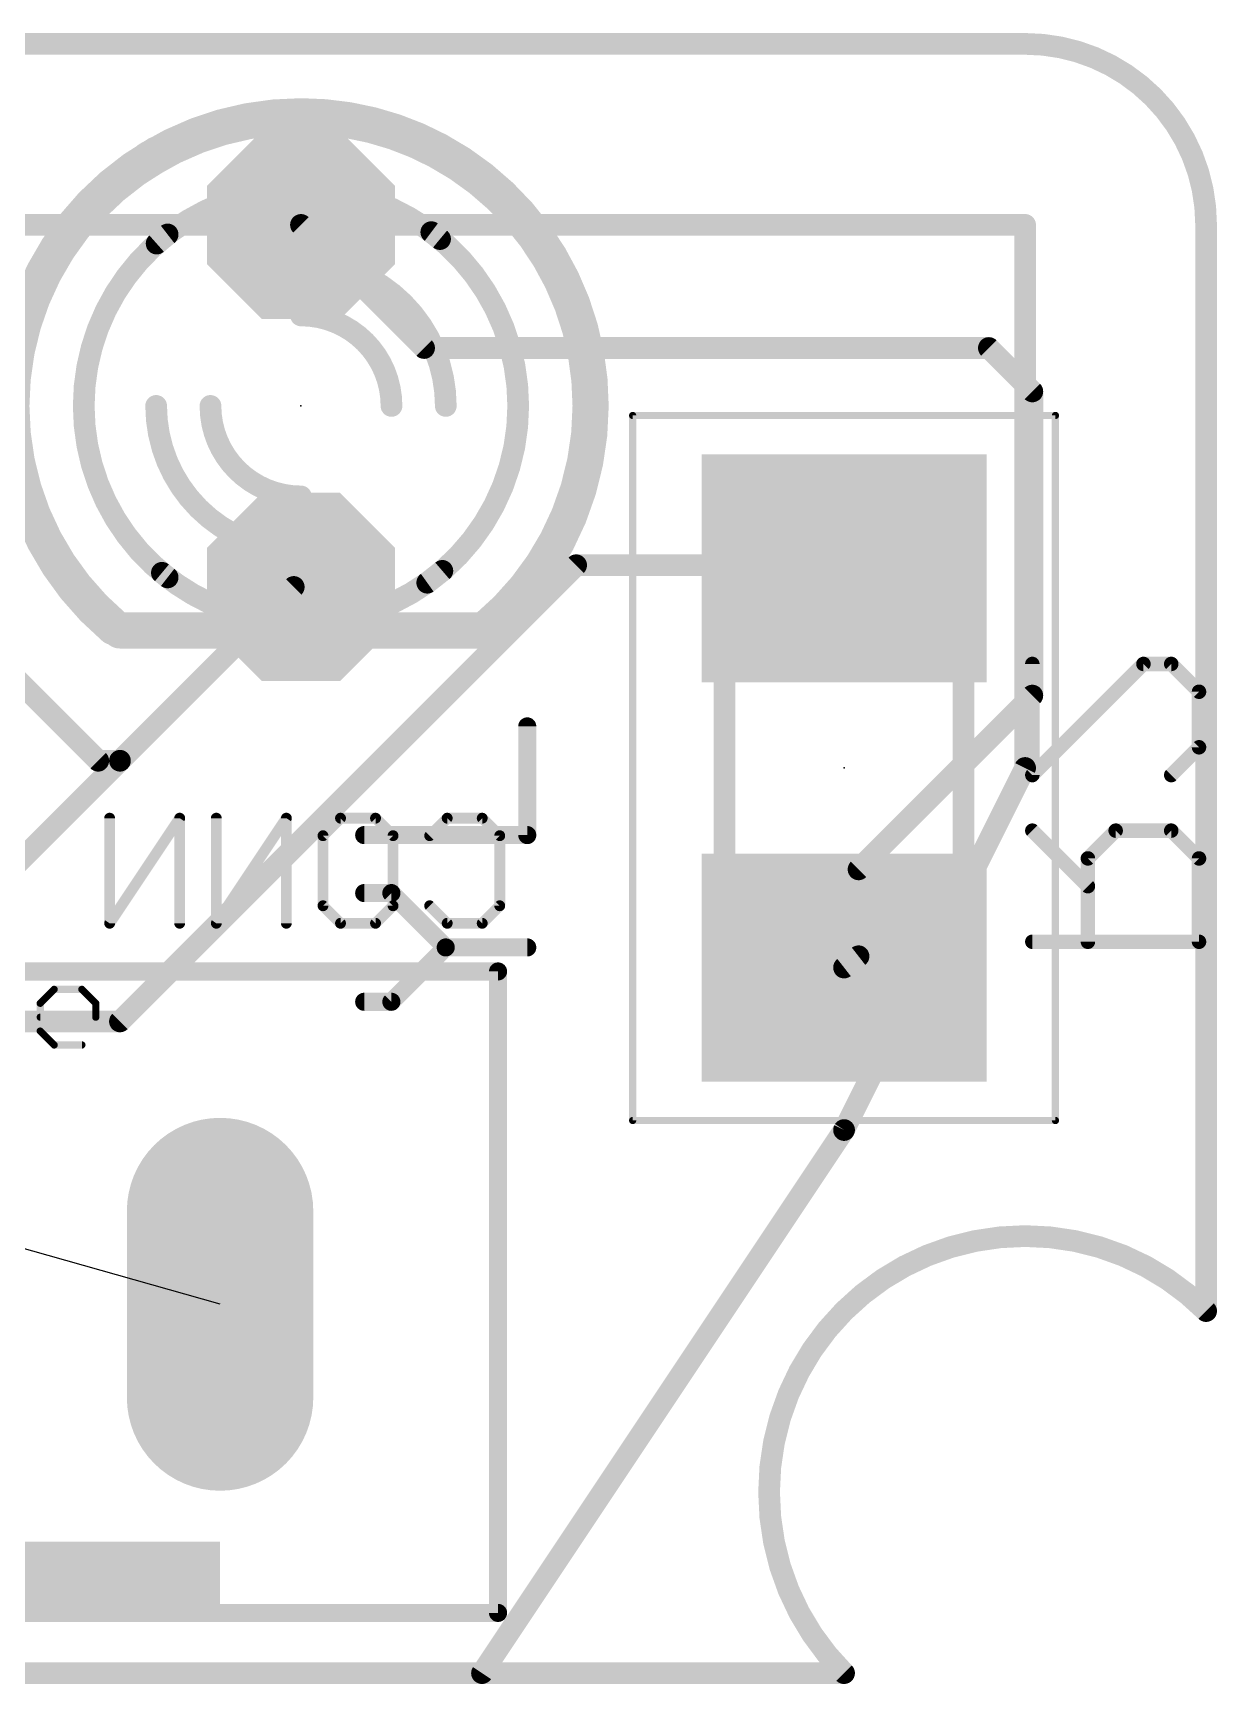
# Model space of a CAD drawing. Extents: x 12.6 to 30.6, y 19 to 30.6.
# Drawn here: x 22.25 to 30.56, y 18.97 to 30.56 of the extents above; entities that cross this region are included whole.
import ezdxf

# ---------------------------------------------------------------- set-up
doc = ezdxf.new("R2010")
doc.units = 0
for name, color, linetype in [('1', 22, 'CONTINUOUS'), ('16', 175, 'CONTINUOUS'), ('17', 82, 'CONTINUOUS'), ('19', 53, 'CONTINUOUS'), ('20', 7, 'CONTINUOUS'), ('21', 253, 'CONTINUOUS'), ('22', 253, 'CONTINUOUS'), ('23', 7, 'CONTINUOUS'), ('24', 7, 'CONTINUOUS'), ('25', 253, 'CONTINUOUS'), ('26', 253, 'CONTINUOUS'), ('40', 175, 'CONTINUOUS'), ('51', 253, 'CONTINUOUS'), ('52', 253, 'CONTINUOUS')]:
    doc.layers.add(name, color=color, linetype=linetype)

# ---------------------------------------------------------------- blocks, each defined once
blk = doc.blocks.new('RECT')
blk.add_solid([(-0.5, -0.5), (0.5, -0.5), (-0.5, 0.5), (0.5, 0.5)])
blk = doc.blocks.new('LONGP100')
at = {"const_width": 1}
blk.add_lwpolyline([(-0.5, 0), (0.5, 0)], dxfattribs=at)
at = {"const_width": 0.5}
for points in [[(-0.5, 0.25, 1), (-0.5, -0.25)], [(0.5, -0.25, 1), (0.5, 0.25)]]:
    blk.add_lwpolyline(points, format="xyb", dxfattribs=at)
blk = doc.blocks.new('OCTAGONP')
at = {"const_width": 0.5}
blk.add_lwpolyline([(-0.25, -0.1036), (-0.25, 0.1036), (-0.1036, 0.25), (0.1036, 0.25), (0.25, 0.1036), (0.25, -0.1036), (0.1036, -0.25), (-0.1036, -0.25), (-0.25, -0.1036), (-0.25, 0.1036)], dxfattribs=at)

msp = doc.modelspace()

# ---------------------------------------------------------------- linework, layer by layer
at = {"layer": '1', "const_width": 0.1524}
for points in [[(22.7076, 25.4508), (19.05, 29.1084)], [(24.0792, 26.67), (22.86, 25.4508)], [(24.0792, 26.67), (24.13, 26.67)], [(22.86, 25.4508), (21.6408, 24.2316)], [(22.86, 25.4508), (22.7076, 25.4508)]]:
    msp.add_lwpolyline(points, dxfattribs=at)
at = {"layer": '1', "const_width": 0.0762}
for points in [[(24.0792, 26.7081, 1), (24.0792, 26.6319)], [(24.1061, 26.6431, 1), (24.0523, 26.6969)], [(24.13, 26.6319, 1), (24.13, 26.7081)], [(22.7076, 25.4889, 1), (22.7076, 25.4127)], [(22.6807, 25.4239, 1), (22.7345, 25.4777)], [(22.8331, 25.4777, 1), (22.8869, 25.4239)], [(22.8869, 25.4239, 1), (22.8331, 25.4777)], [(22.86, 25.4127, 1), (22.86, 25.4889)]]:
    msp.add_lwpolyline(points, format="xyb", dxfattribs=at)
at = {"layer": '16', "const_width": 0.1524}
for points in [[(29.21, 29.21), (13.97, 29.21)], [(24.13, 29.21), (24.9936, 28.3464)], [(29.21, 25.4), (29.21, 29.21)], [(24.9936, 28.3464), (28.956, 28.3464)], [(28.956, 28.3464), (29.2608, 28.0416)], [(29.2608, 28.0416), (29.2608, 25.908)], [(22.86, 23.622), (26.0604, 26.8224)], [(26.0604, 26.8224), (27.8892, 26.8224)], [(27.8892, 26.8224), (27.94, 26.8)], [(29.2608, 25.908), (28.0416, 24.6888)], [(27.94, 22.86), (29.21, 25.4)], [(28.0416, 24.6888), (28.0416, 24.0792)], [(28.0416, 24.0792), (27.94, 24)], [(21.1836, 23.622), (22.86, 23.622)], [(25.4, 19.05), (27.94, 22.86)], [(17.78, 19.05), (25.4, 19.05)]]:
    msp.add_lwpolyline(points, dxfattribs=at)
at = {"layer": '16', "const_width": 0.0762}
for points in [[(24.1569, 29.2369, 1), (24.1031, 29.1831)], [(29.2481, 29.21, 1), (29.1719, 29.21)], [(29.21, 29.1719, 1), (29.21, 29.2481)], [(24.9936, 28.3845, 1), (24.9936, 28.3083)], [(24.9667, 28.3195, 1), (25.0205, 28.3733)], [(28.9829, 28.3733, 1), (28.9291, 28.3195)], [(28.956, 28.3083, 1), (28.956, 28.3845)], [(29.2989, 28.0416, 1), (29.2227, 28.0416)], [(29.2339, 28.0147, 1), (29.2877, 28.0685)], [(26.0604, 26.8605, 1), (26.0604, 26.7843)], [(26.0873, 26.7955, 1), (26.0335, 26.8493)], [(27.9046, 26.8573, 1), (27.8738, 26.7875)], [(27.8892, 26.7843, 1), (27.8892, 26.8605)], [(27.9246, 26.7651, 1), (27.9554, 26.8349)], [(29.2227, 25.908, 1), (29.2989, 25.908)], [(29.2877, 25.8811, 1), (29.2339, 25.9349)], [(29.1719, 25.4, 1), (29.2481, 25.4)], [(29.2441, 25.383, 1), (29.1759, 25.417)], [(28.0797, 24.6888, 1), (28.0035, 24.6888)], [(28.0147, 24.7157, 1), (28.0685, 24.6619)], [(28.0035, 24.0792, 1), (28.0797, 24.0792)], [(28.065, 24.0492, 1), (28.0182, 24.1092)], [(27.9166, 24.03, 1), (27.9634, 23.97)], [(22.8331, 23.6489, 1), (22.8869, 23.5951)], [(22.86, 23.5839, 1), (22.86, 23.6601)], [(27.9717, 22.8389, 1), (27.9083, 22.8811)], [(27.9059, 22.877, 1), (27.9741, 22.843)], [(25.4, 19.0119, 1), (25.4, 19.0881)], [(25.3683, 19.0711, 1), (25.4317, 19.0289)]]:
    msp.add_lwpolyline(points, format="xyb", dxfattribs=at)
at = {"layer": '19'}
msp.add_line((23.5625, 21.6375), (15.24, 24), dxfattribs=at)
at = {"layer": '20', "const_width": 0.1524}
for points in [[(29.21, 30.48), (13.97, 30.48)], [(30.48, 29.21), (30.48, 21.59)], [(15.24, 19.05), (27.94, 19.05)]]:
    msp.add_lwpolyline(points, dxfattribs=at)
at = {"layer": '20'}
for points, const_width in [([(30.48, 29.21, 0.4142), (29.21, 30.48)], 0.1524), ([(29.21, 30.5181, 1), (29.21, 30.4419)], 0.0762), ([(29.21, 30.4419, 1), (29.21, 30.5181)], 0.0762), ([(30.5181, 29.21, 1), (30.4419, 29.21)], 0.0762), ([(30.4419, 29.21, 1), (30.5181, 29.21)], 0.0762), ([(30.48, 21.59, 1), (27.94, 19.05)], 0.1524), ([(30.4419, 21.59, 1), (30.5181, 21.59)], 0.0762), ([(30.4531, 21.5631, 1), (30.5069, 21.6169)], 0.0762), ([(27.9131, 19.0231, 1), (27.9669, 19.0769)], 0.0762), ([(27.94, 19.0119, 1), (27.94, 19.0881)], 0.0762)]:
    msp.add_lwpolyline(points, format="xyb", dxfattribs=dict(at, const_width=const_width))
at = {"layer": '21'}
for points, const_width in [([(23.1218, 29.7043, 0.2691), (22.098, 27.94)], 0.254), ([(23.1533, 29.6492, 1), (23.0903, 29.7594)], 0.127), ([(26.162, 27.94, 0.277), (25.0862, 29.7329)], 0.254), ([(25.1161, 29.7889, 1), (25.0563, 29.6769)], 0.127), ([(23.1944, 29.143, 0.2315), (22.606, 27.94)], 0.1524), ([(23.2178, 29.1129, 1), (23.171, 29.1731)], 0.0762), ([(25.654, 27.94, 0.2361), (25.0444, 29.1592)], 0.1524), ([(25.0673, 29.1897, 1), (25.0215, 29.1287)], 0.0762), ([(22.098, 27.94, 0.2206), (22.8174, 26.3888)], 0.254), ([(25.4309, 26.379, 0.2226), (26.162, 27.94)], 0.254), ([(26.2255, 27.94, 1), (26.0985, 27.94)], 0.127), ([(22.606, 27.94, 0.2315), (23.1944, 26.737)], 0.1524), ([(22.6441, 27.94, 1), (22.5679, 27.94)], 0.0762), ([(22.5679, 27.94, 1), (22.6441, 27.94)], 0.0762), ([(25.0158, 26.6999, 0.2422), (25.654, 27.94)], 0.1524), ([(25.6921, 27.94, 1), (25.6159, 27.94)], 0.0762), ([(25.6159, 27.94, 1), (25.6921, 27.94)], 0.0762), ([(26.0985, 27.94, 1), (26.2255, 27.94)], 0.127), ([(23.171, 26.7069, 1), (23.2178, 26.7671)], 0.0762), ([(24.9937, 26.7309, 1), (25.0379, 26.6689)], 0.0762), ([(22.7764, 26.3403, 1), (22.8584, 26.4373)], 0.127), ([(25.3902, 26.4278, 1), (25.4716, 26.3302)], 0.127)]:
    msp.add_lwpolyline(points, format="xyb", dxfattribs=dict(at, const_width=const_width))
at = {"layer": '22', "const_width": 0.127}
for points in [[(25.5125, 23.9725), (17.6625, 23.9725)], [(25.5125, 19.4725), (25.5125, 23.9725)], [(17.6625, 19.4725), (25.5125, 19.4725)]]:
    msp.add_lwpolyline(points, dxfattribs=at)
at = {"layer": '22', "const_width": 0.0635}
for points in [[(25.5443, 23.9725, 1), (25.4808, 23.9725)], [(25.5125, 23.9408, 1), (25.5125, 24.0042)], [(25.4808, 19.4725, 1), (25.5443, 19.4725)], [(25.5125, 19.4408, 1), (25.5125, 19.5042)]]:
    msp.add_lwpolyline(points, format="xyb", dxfattribs=at)
at = {"layer": '23'}
msp.add_point((24.13, 27.94), dxfattribs=at)
at = {"layer": '24'}
msp.add_point((27.94, 25.4), dxfattribs=at)
at = {"layer": '25'}
for points, const_width in [([(25.7175, 24.9291), (25.7175, 25.6918)], 0.127), ([(24.5735, 24.9291), (25.7175, 24.9291)], 0.127), ([(24.7642, 24.5224), (24.5735, 24.5224)], 0.127), ([(25.1455, 24.141), (24.7642, 24.5224)], 0.127), ([(24.7642, 23.7597), (25.1455, 24.141)], 0.127), ([(25.1455, 24.141), (25.7175, 24.141)], 0.127), ([(22.3007, 23.7492), (22.3981, 23.8467)], 0.0508), ([(22.3981, 23.8467), (22.593, 23.8467)], 0.0508), ([(22.593, 23.8467), (22.6905, 23.7492)], 0.0508), ([(22.3007, 23.5543), (22.3007, 23.7492)], 0.0508), ([(22.6905, 23.7492), (22.6905, 23.6518)], 0.0508), ([(24.5735, 23.7597), (24.7642, 23.7597)], 0.127), ([(22.6905, 23.6518), (22.3007, 23.6518)], 0.0508), ([(22.3981, 23.4569), (22.3007, 23.5543)], 0.0508), ([(22.593, 23.4569), (22.3981, 23.4569)], 0.0508)]:
    msp.add_lwpolyline(points, dxfattribs=dict(at, const_width=const_width))
for points, const_width in [([(25.7492, 25.6918, 1), (25.6858, 25.6918)], 0.0635), ([(24.5735, 24.9609, 1), (24.5735, 24.8974)], 0.0635), ([(25.6858, 24.9291, 1), (25.7492, 24.9291)], 0.0635), ([(25.7175, 24.8974, 1), (25.7175, 24.9609)], 0.0635), ([(24.5735, 24.5541, 1), (24.5735, 24.4906)], 0.0635), ([(24.7866, 24.5448, 1), (24.7417, 24.4999)], 0.0635), ([(24.7642, 24.4906, 1), (24.7642, 24.5541)], 0.0635), ([(25.1455, 24.1728, 1), (25.1455, 24.1093)], 0.0635), ([(25.168, 24.1186, 1), (25.1231, 24.1635)], 0.0635), ([(25.1231, 24.1186, 1), (25.168, 24.1635)], 0.0635), ([(25.7175, 24.1093, 1), (25.7175, 24.1728)], 0.0635), ([(22.3981, 23.8594, 1), (22.3981, 23.834)], 0.0254), ([(22.4071, 23.8377, 1), (22.3891, 23.8557)], 0.0254), ([(22.602, 23.8557, 1), (22.584, 23.8377)], 0.0254), ([(22.593, 23.834, 1), (22.593, 23.8594)], 0.0254), ([(22.3134, 23.7492, 1), (22.288, 23.7492)], 0.0254), ([(22.2917, 23.7582, 1), (22.3096, 23.7403)], 0.0254), ([(22.7032, 23.7492, 1), (22.6778, 23.7492)], 0.0254), ([(22.6815, 23.7403, 1), (22.6994, 23.7582)], 0.0254), ([(24.5735, 23.7915, 1), (24.5735, 23.728)], 0.0635), ([(24.7417, 23.7822, 1), (24.7866, 23.7373)], 0.0635), ([(24.7642, 23.728, 1), (24.7642, 23.7915)], 0.0635), ([(22.3007, 23.6645, 1), (22.3007, 23.6391)], 0.0254), ([(22.6778, 23.6518, 1), (22.7032, 23.6518)], 0.0254), ([(22.6905, 23.6391, 1), (22.6905, 23.6645)], 0.0254), ([(22.3096, 23.5633, 1), (22.2917, 23.5454)], 0.0254), ([(22.288, 23.5543, 1), (22.3134, 23.5543)], 0.0254), ([(22.3981, 23.4696, 1), (22.3981, 23.4442)], 0.0254), ([(22.3891, 23.4479, 1), (22.4071, 23.4659)], 0.0254), ([(22.593, 23.4442, 1), (22.593, 23.4696)], 0.0254)]:
    msp.add_lwpolyline(points, format="xyb", dxfattribs=dict(at, const_width=const_width))
at = {"layer": '26'}
for points, const_width in [([(29.2608, 26.1298), (29.2608, 25.3502)], 0.1016), ([(29.2608, 25.3502), (30.0404, 26.1298)], 0.1016), ([(30.0404, 26.1298), (30.2353, 26.1298)], 0.1016), ([(30.2353, 26.1298), (30.4302, 25.9349)], 0.1016), ([(30.4302, 25.9349), (30.4302, 25.5451)], 0.1016), ([(30.4302, 25.5451), (30.2353, 25.3502)], 0.1016), ([(23.2792, 25.0478), (22.7877, 24.3106)], 0.0762), ([(22.7877, 24.3106), (22.7877, 25.0478)], 0.0762), ([(23.2792, 24.3106), (23.2792, 25.0478)], 0.0762), ([(24.0276, 25.0478), (23.5361, 24.3106)], 0.0762), ([(23.5361, 24.3106), (23.5361, 25.0478)], 0.0762), ([(24.0276, 24.3106), (24.0276, 25.0478)], 0.0762), ([(24.2845, 24.925), (24.4074, 25.0478)], 0.0762), ([(24.4074, 25.0478), (24.6531, 25.0478)], 0.0762), ([(24.6531, 25.0478), (24.776, 24.925)], 0.0762), ([(25.0329, 24.925), (25.1558, 25.0478)], 0.0762), ([(25.1558, 25.0478), (25.4015, 25.0478)], 0.0762), ([(25.4015, 25.0478), (25.5244, 24.925)], 0.0762), ([(24.2845, 24.4335), (24.2845, 24.925)], 0.0762), ([(24.776, 24.925), (24.776, 24.4335)], 0.0762), ([(25.5244, 24.925), (25.5244, 24.4335)], 0.0762), ([(29.6506, 24.5706), (29.2608, 24.9604)], 0.1016), ([(29.8455, 24.9604), (29.6506, 24.7655)], 0.1016), ([(30.2353, 24.9604), (29.8455, 24.9604)], 0.1016), ([(30.4302, 24.7655), (30.2353, 24.9604)], 0.1016), ([(29.6506, 24.7655), (29.6506, 24.1808)], 0.1016), ([(30.4302, 24.1808), (30.4302, 24.7655)], 0.1016), ([(24.4074, 24.3106), (24.2845, 24.4335)], 0.0762), ([(24.776, 24.4335), (24.6531, 24.3106)], 0.0762), ([(25.1558, 24.3106), (25.0329, 24.4335)], 0.0762), ([(25.5244, 24.4335), (25.4015, 24.3106)], 0.0762), ([(24.6531, 24.3106), (24.4074, 24.3106)], 0.0762), ([(25.4015, 24.3106), (25.1558, 24.3106)], 0.0762), ([(29.2608, 24.1808), (30.4302, 24.1808)], 0.1016)]:
    msp.add_lwpolyline(points, dxfattribs=dict(at, const_width=const_width))
for points, const_width in [([(29.2862, 26.1298, 1), (29.2354, 26.1298)], 0.0508), ([(30.0404, 26.1552, 1), (30.0404, 26.1044)], 0.0508), ([(30.0584, 26.1118, 1), (30.0224, 26.1478)], 0.0508), ([(30.2533, 26.1478, 1), (30.2173, 26.1118)], 0.0508), ([(30.2353, 26.1044, 1), (30.2353, 26.1552)], 0.0508), ([(30.4556, 25.9349, 1), (30.4048, 25.9349)], 0.0508), ([(30.4122, 25.9169, 1), (30.4482, 25.9529)], 0.0508), ([(30.4048, 25.5451, 1), (30.4556, 25.5451)], 0.0508), ([(30.4482, 25.5271, 1), (30.4122, 25.5631)], 0.0508), ([(29.2428, 25.3682, 1), (29.2788, 25.3322)], 0.0508), ([(29.2354, 25.3502, 1), (29.2862, 25.3502)], 0.0508), ([(30.2173, 25.3682, 1), (30.2533, 25.3322)], 0.0508), ([(22.8067, 25.0478, 1), (22.7686, 25.0478)], 0.0381), ([(23.2982, 25.0478, 1), (23.2601, 25.0478)], 0.0381), ([(23.295, 25.0373, 1), (23.2633, 25.0584)], 0.0381), ([(23.5551, 25.0478, 1), (23.517, 25.0478)], 0.0381), ([(24.0466, 25.0478, 1), (24.0085, 25.0478)], 0.0381), ([(24.0434, 25.0373, 1), (24.0117, 25.0584)], 0.0381), ([(24.4074, 25.0669, 1), (24.4074, 25.0288)], 0.0381), ([(24.4208, 25.0344, 1), (24.3939, 25.0613)], 0.0381), ([(24.6666, 25.0613, 1), (24.6396, 25.0344)], 0.0381), ([(24.6531, 25.0288, 1), (24.6531, 25.0669)], 0.0381), ([(25.1558, 25.0669, 1), (25.1558, 25.0288)], 0.0381), ([(25.1693, 25.0344, 1), (25.1423, 25.0613)], 0.0381), ([(25.415, 25.0613, 1), (25.3881, 25.0344)], 0.0381), ([(25.4015, 25.0288, 1), (25.4015, 25.0669)], 0.0381), ([(24.3036, 24.925, 1), (24.2655, 24.925)], 0.0381), ([(24.271, 24.9384, 1), (24.298, 24.9115)], 0.0381), ([(24.795, 24.925, 1), (24.7569, 24.925)], 0.0381), ([(24.7625, 24.9115, 1), (24.7895, 24.9384)], 0.0381), ([(25.0194, 24.9384, 1), (25.0464, 24.9115)], 0.0381), ([(25.5434, 24.925, 1), (25.5053, 24.925)], 0.0381), ([(25.5109, 24.9115, 1), (25.5379, 24.9384)], 0.0381), ([(29.2788, 24.9784, 1), (29.2428, 24.9424)], 0.0508), ([(29.8455, 24.9858, 1), (29.8455, 24.935)], 0.0508), ([(29.8635, 24.9424, 1), (29.8275, 24.9784)], 0.0508), ([(30.2533, 24.9784, 1), (30.2173, 24.9424)], 0.0508), ([(30.2353, 24.935, 1), (30.2353, 24.9858)], 0.0508), ([(29.6326, 24.7835, 1), (29.6686, 24.7475)], 0.0508), ([(29.676, 24.7655, 1), (29.6252, 24.7655)], 0.0508), ([(30.4556, 24.7655, 1), (30.4048, 24.7655)], 0.0508), ([(30.4122, 24.7475, 1), (30.4482, 24.7835)], 0.0508), ([(29.6326, 24.5526, 1), (29.6686, 24.5886)], 0.0508), ([(24.298, 24.4469, 1), (24.271, 24.42)], 0.0381), ([(24.2655, 24.4335, 1), (24.3036, 24.4335)], 0.0381), ([(24.7569, 24.4335, 1), (24.795, 24.4335)], 0.0381), ([(24.7895, 24.42, 1), (24.7625, 24.4469)], 0.0381), ([(25.0464, 24.4469, 1), (25.0194, 24.42)], 0.0381), ([(25.5053, 24.4335, 1), (25.5434, 24.4335)], 0.0381), ([(25.5379, 24.42, 1), (25.5109, 24.4469)], 0.0381), ([(22.7718, 24.3212, 1), (22.8035, 24.3)], 0.0381), ([(22.7686, 24.3106, 1), (22.8067, 24.3106)], 0.0381), ([(23.2601, 24.3106, 1), (23.2982, 24.3106)], 0.0381), ([(23.5202, 24.3212, 1), (23.5519, 24.3)], 0.0381), ([(23.517, 24.3106, 1), (23.5551, 24.3106)], 0.0381), ([(24.0085, 24.3106, 1), (24.0466, 24.3106)], 0.0381), ([(24.4074, 24.3297, 1), (24.4074, 24.2916)], 0.0381), ([(24.3939, 24.2971, 1), (24.4208, 24.3241)], 0.0381), ([(24.6396, 24.3241, 1), (24.6666, 24.2971)], 0.0381), ([(24.6531, 24.2916, 1), (24.6531, 24.3297)], 0.0381), ([(25.1558, 24.3297, 1), (25.1558, 24.2916)], 0.0381), ([(25.1423, 24.2971, 1), (25.1693, 24.3241)], 0.0381), ([(25.3881, 24.3241, 1), (25.415, 24.2971)], 0.0381), ([(25.4015, 24.2916, 1), (25.4015, 24.3297)], 0.0381), ([(29.2608, 24.2062, 1), (29.2608, 24.1554)], 0.0508), ([(30.4302, 24.1554, 1), (30.4302, 24.2062)], 0.0508), ([(29.6252, 24.1808, 1), (29.676, 24.1808)], 0.0508), ([(30.4048, 24.1808, 1), (30.4556, 24.1808)], 0.0508)]:
    msp.add_lwpolyline(points, format="xyb", dxfattribs=dict(at, const_width=const_width))
at = {"layer": '40', "const_width": 0.0508}
for points in [[(26.457, 27.873), (26.457, 22.927)], [(29.423, 27.873), (26.457, 27.873)], [(29.423, 22.927), (29.423, 27.873)], [(26.457, 22.927), (29.423, 22.927)]]:
    msp.add_lwpolyline(points, dxfattribs=at)
at = {"layer": '40', "const_width": 0.0254}
for points in [[(26.4697, 27.873, 1), (26.4443, 27.873)], [(26.457, 27.8857, 1), (26.457, 27.8603)], [(29.4357, 27.873, 1), (29.4103, 27.873)], [(29.423, 27.8603, 1), (29.423, 27.8857)], [(26.457, 22.9397, 1), (26.457, 22.9143)], [(26.4443, 22.927, 1), (26.4697, 22.927)], [(29.4103, 22.927, 1), (29.4357, 22.927)], [(29.423, 22.9143, 1), (29.423, 22.9397)]]:
    msp.add_lwpolyline(points, format="xyb", dxfattribs=at)
at = {"layer": '51'}
for points, const_width in [([(24.13, 29.972, 0.1388), (23.065, 29.6706)], 0.254), ([(25.0934, 29.7291, 0.1241), (24.13, 29.972)], 0.254), ([(24.13, 30.0355, 1), (24.13, 29.9085)], 0.127), ([(24.13, 29.9085, 1), (24.13, 30.0355)], 0.127), ([(23.0317, 29.7247, 1), (23.0983, 29.6165)], 0.127), ([(25.0633, 29.6732, 1), (25.1235, 29.785)], 0.127), ([(24.13, 29.464, 0.1837), (23.1175, 29.0791)], 0.1524), ([(25.1056, 29.1108, 0.1754), (24.13, 29.464)], 0.1524), ([(24.13, 29.5021, 1), (24.13, 29.4259)], 0.0762), ([(24.13, 29.4259, 1), (24.13, 29.5021)], 0.0762), ([(23.0922, 29.1076, 1), (23.1428, 29.0506)], 0.0762), ([(25.0812, 29.0815, 1), (25.13, 29.1401)], 0.0762), ([(25.146, 27.94, 0.4142), (24.13, 28.956)], 0.1524), ([(24.13, 28.9941, 1), (24.13, 28.9179)], 0.0762), ([(24.765, 27.94, 0.4142), (24.13, 28.575)], 0.1524), ([(24.13, 28.6131, 1), (24.13, 28.5369)], 0.0762), ([(23.114, 27.94, 0.4142), (24.13, 26.924)], 0.1524), ([(23.1521, 27.94, 1), (23.0759, 27.94)], 0.0762), ([(23.495, 27.94, 0.4142), (24.13, 27.305)], 0.1524), ([(23.5331, 27.94, 1), (23.4569, 27.94)], 0.0762), ([(24.7269, 27.94, 1), (24.8031, 27.94)], 0.0762), ([(25.1079, 27.94, 1), (25.1841, 27.94)], 0.0762), ([(24.13, 27.2669, 1), (24.13, 27.3431)], 0.0762), ([(24.13, 26.8859, 1), (24.13, 26.9621)], 0.0762), ([(23.1544, 26.7692, 0.1754), (24.13, 26.416)], 0.1524), ([(23.1788, 26.7985, 1), (23.13, 26.7399)], 0.0762), ([(24.13, 26.416, 0.179), (25.1218, 26.7829)], 0.1524), ([(25.1466, 26.754, 1), (25.097, 26.8118)], 0.0762), ([(22.86, 26.4287, 1), (22.86, 26.3017)], 0.127), ([(24.13, 26.4541, 1), (24.13, 26.3779)], 0.0762), ([(24.13, 26.3779, 1), (24.13, 26.4541)], 0.0762), ([(25.4, 26.3017, 1), (25.4, 26.4287)], 0.127)]:
    msp.add_lwpolyline(points, format="xyb", dxfattribs=dict(at, const_width=const_width))
at = {"layer": '51', "const_width": 0.254}
msp.add_lwpolyline([(22.86, 26.3652), (25.4, 26.3652)], dxfattribs=at)
at = {"layer": '52', "const_width": 0.1524}
for points in [[(27.1018, 26.543), (27.1018, 24.257)], [(28.7782, 26.543), (28.7782, 24.257)]]:
    msp.add_lwpolyline(points, dxfattribs=at)
at = {"layer": '52', "const_width": 0.0762}
for points in [[(27.1399, 26.543, 1), (27.0637, 26.543)], [(28.8163, 26.543, 1), (28.7401, 26.543)], [(27.0637, 24.257, 1), (27.1399, 24.257)], [(28.7401, 24.257, 1), (28.8163, 24.257)]]:
    msp.add_lwpolyline(points, format="xyb", dxfattribs=at)

# ---------------------------------------------------------------- block references
at = {"layer": '16', "xscale": 1.6, "yscale": 2, "rotation": 90}
for p in [(27.94, 26.8), (27.94, 24)]:
    msp.add_blockref('RECT', p, dxfattribs=at)
at = {"layer": '17'}
for name, p, xscale, yscale, rotation in [('OCTAGONP', (24.13, 29.21), 1.3208, 1.3208, 270), ('OCTAGONP', (24.13, 29.21), 1.3208, 1.3208, 270), ('OCTAGONP', (24.13, 26.67), 1.3208, 1.3208, 270), ('OCTAGONP', (24.13, 26.67), 1.3208, 1.3208, 270), ('LONGP100', (23.5625, 21.6375), 1.308, 1.308, 90), ('LONGP100', (23.5625, 21.6375), 1.308, 1.308, 90)]:
    msp.add_blockref(name, p, dxfattribs=dict(at, xscale=xscale, yscale=yscale, rotation=rotation))
at = {"layer": '22', "xscale": 4, "yscale": 0.5, "rotation": 180}
msp.add_blockref('RECT', (21.5625, 19.7225), dxfattribs=at)
at = {"layer": '52', "xscale": 0.5842, "yscale": 1.8288, "rotation": 90}
for p in [(27.94, 26.8097), (27.94, 23.9903)]:
    msp.add_blockref('RECT', p, dxfattribs=at)

doc.saveas('drawing.dxf')
